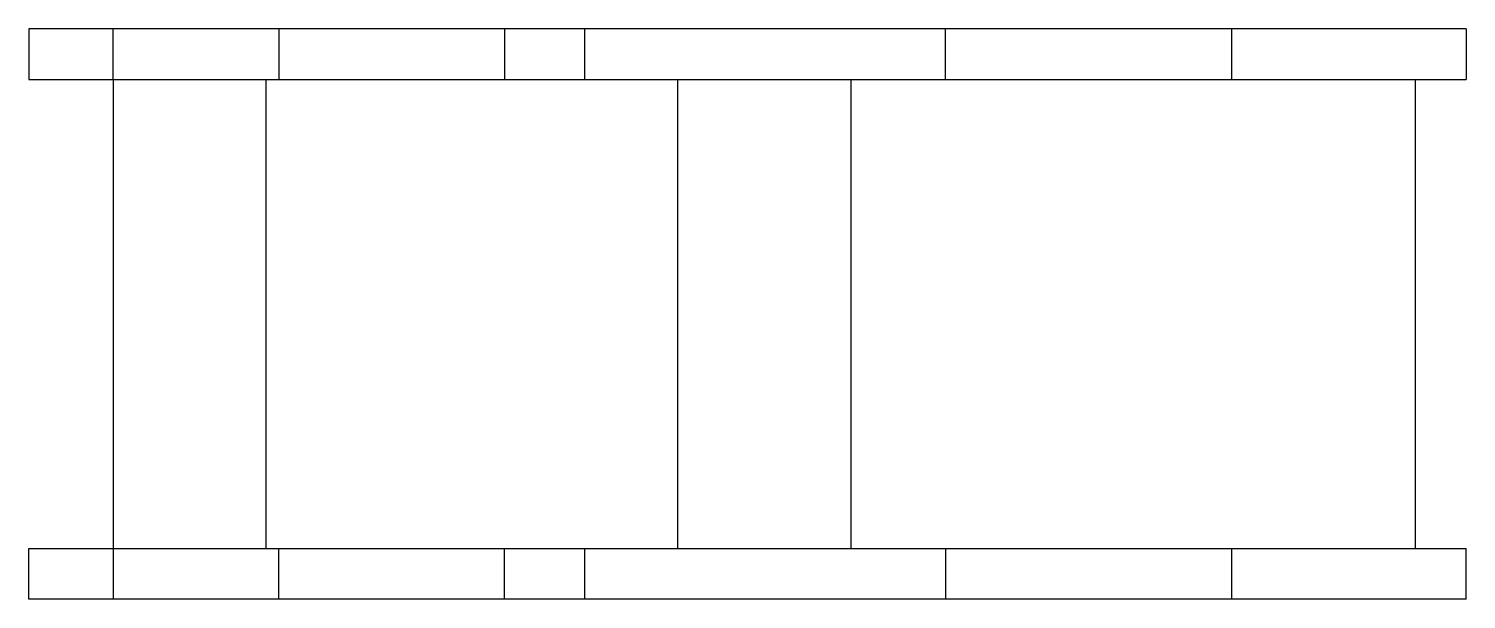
# Model space of a CAD drawing. Extents: x -1.66 to 0, y -0.33 to 0.33.
import ezdxf

# ---------------------------------------------------------------- set-up
doc = ezdxf.new("R2010")
doc.units = 0
doc.header["$LTSCALE"] = 0.375
doc.layers.get('0').update_dxf_attribs({"color": 151, "linetype": 'CONTINUOUS'})

msp = doc.modelspace()

# ---------------------------------------------------------------- linework, layer by layer
at = {"color": 0, "linetype": 'BYBLOCK'}
for p, q in [((-1.662, 0.3296), (-1.662, 0.2711)), ((0, 0.3296), (-1.662, 0.3296)), ((-1.5645, 0.2711), (-1.5645, 0.3296)), ((-1.373, 0.3296), (-1.373, 0.2711)), ((-1.112, 0.3296), (-1.112, 0.2711)), ((-1.019, 0.2711), (-1.019, 0.3296)), ((-0.602, 0.2711), (-0.602, 0.3296)), ((-0.2715, 0.3296), (-0.2715, 0.2711)), ((0, 0.3296), (0, 0.2711)), ((-1.662, 0.2711), (-1.5645, 0.2711)), ((-1.5645, 0.2711), (-0.0585, 0.2711)), ((-1.5645, 0.2711), (-1.5645, -0.2711)), ((-1.3876, -0.2711), (-1.3876, 0.2711)), ((-0.9116, -0.2711), (-0.9116, 0.2711)), ((-0.711, -0.2711), (-0.711, 0.2711)), ((-0.0585, 0.2711), (0, 0.2711)), ((-0.0585, -0.2711), (-0.0585, 0.2711)), ((-1.662, -0.2711), (-1.5645, -0.2711)), ((-1.662, -0.3296), (-1.662, -0.2711)), ((-1.5645, -0.2711), (-1.5645, -0.3296)), ((-1.373, -0.3296), (-1.373, -0.2711)), ((-1.112, -0.3296), (-1.112, -0.2711)), ((-1.019, -0.3296), (-1.019, -0.2711)), ((-0.602, -0.2711), (-0.602, -0.3296)), ((-0.2715, -0.2711), (-0.2715, -0.3296)), ((0, -0.3296), (0, -0.2711)), ((0, -0.3296), (-1.662, -0.3296))]:
    msp.add_line(p, q, dxfattribs=at)
msp.add_lwpolyline([(-1.5645, -0.2711), (-0.0585, -0.2711), (0, -0.2711)], dxfattribs=at)

doc.saveas('drawing.dxf')
